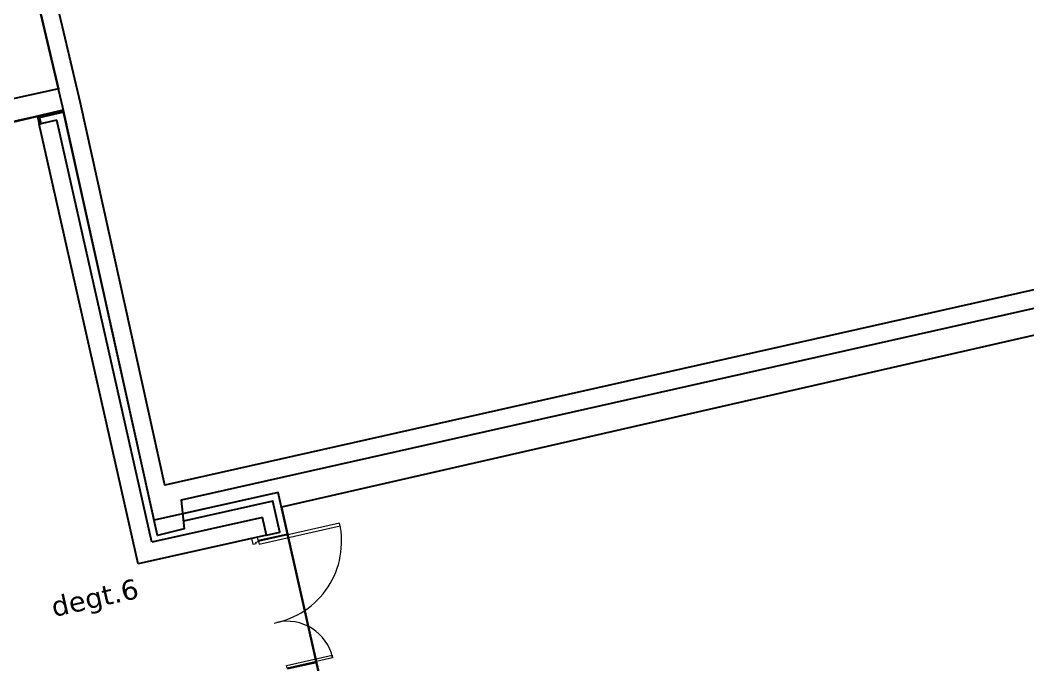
# Model space of a CAD drawing. Header units: metres. Extents: x 595893 to 596105, y 139631 to 139768.
# Drawn here: x 596021.96 to 596033.07, y 139709.54 to 139716.65 of the extents above; entities that cross this region are included whole.
import ezdxf

# ---------------------------------------------------------------- set-up
doc = ezdxf.new("R2010")
doc.units = ezdxf.units.M
doc.header["$MEASUREMENT"] = 0
doc.linetypes.add('01', pattern=[0.15, 0.1, -0.05])
doc.layers.add('01-MEN-CP-0.15', color=2, linetype='Continuous', lineweight=18)
for name, color, linetype in [('02-VU-CACHE-01-0.10', 133, '01'), ('06-TXT-DIVERS-0.20', 70, 'Continuous'), ('08-VU-0.08', 56, 'Continuous'), ('08-VU-0.13', 44, 'Continuous'), ('08-VU-0.20', 32, 'Continuous')]:
    doc.layers.add(name, color=color, linetype=linetype)
doc.styles.add('locaux 100', font='verdana.ttf', dxfattribs={"height": 0.22})

msp = doc.modelspace()

# ---------------------------------------------------------------- linework, layer by layer
at = {"layer": '01-MEN-CP-0.15', "color": 251, "true_color": 0x666666}
for points in [[(596025.485, 139711.103), (596024.592, 139710.902), (596024.599, 139710.873), (596025.491, 139711.073)], [(596024.581, 139710.951), (596024.513, 139710.935), (596024.527, 139710.872), (596024.566, 139710.881), (596024.563, 139710.895), (596024.592, 139710.902)], [(596025.408, 139709.62), (596024.906, 139709.507), (596024.899, 139709.536), (596025.402, 139709.649)]]:
    msp.add_lwpolyline(points, close=True, dxfattribs=at)
for centre, radius, start, end in [((596024.592, 139710.902), 0.915, 280.7959, 12.6748), ((596024.906, 139709.507), 0.515, 12.6748, 102.6748)]:
    msp.add_arc(centre, radius, start, end, dxfattribs=at)
at = {"layer": '02-VU-CACHE-01-0.10', "color": 251, "true_color": 0x666666}
msp.add_line((596025.23, 139709.569), (596024.912, 139710.984), dxfattribs=at)
at = {"layer": '08-VU-0.08', "color": 251, "true_color": 0x666666}
msp.add_line((596020.044, 139715.13), (596022.442, 139715.655), dxfattribs=at)
at = {"layer": '08-VU-0.13', "color": 251, "true_color": 0x666666}
msp.add_lwpolyline([(596024.679, 139710.973), (596024.825, 139711.006), (596024.748, 139711.347), (596023.764, 139711.126)], dxfattribs=at)
at = {"layer": '08-VU-0.20'}
for p, q in [((596022.369, 139715.547), (596022.173, 139715.503)), ((596023.264, 139710.654), (596022.173, 139715.503)), ((596023.415, 139710.893), (596022.369, 139715.547)), ((596024.635, 139711.168), (596023.415, 139710.893)), ((596024.679, 139710.973), (596024.635, 139711.168)), ((596024.679, 139710.973), (596023.264, 139710.654)), ((596025.23, 139709.569), (596024.912, 139710.984))]:
    msp.add_line(p, q, dxfattribs=at)
for points in [[(596048.428, 139738.18), (596048.38, 139738.46), (596048.664, 139738.46), (596053.474, 139717.82), (596053.089, 139717.715), (596053.036, 139717.946), (596023.739, 139711.357), (596023.773, 139711.041), (596023.477, 139710.968), (596022.432, 139715.687), (596019.894, 139726.44), (596018.764, 139731.616), (596019.051, 139731.685), (596019.162, 139731.392)], [(596048.564, 139738.006), (596053.183, 139718.184), (596023.559, 139711.522), (596022.627, 139715.732), (596020.089, 139726.484), (596019.067, 139731.165)], [(596022.387, 139715.892), (596019.988, 139715.367), (596020.044, 139715.13), (596013.908, 139713.699), (596011.393, 139724.385), (596019.894, 139726.44), (596022.387, 139715.892)], [(596022.439, 139715.655), (596022.154, 139715.591), (596022.173, 139715.503), (596022.193, 139715.508), (596022.178, 139715.576), (596022.443, 139715.636)]]:
    msp.add_lwpolyline(points, close=True, dxfattribs=at)
for points in [[(596024.59, 139710.912), (596024.912, 139710.984), (596024.809, 139711.443), (596023.755, 139711.206)], [(596025, 139709.087), (596025.322, 139709.16), (596025.23, 139709.569), (596024.908, 139709.497)]]:
    msp.add_lwpolyline(points, dxfattribs=at)
at = {"layer": 'Defpoints'}
for points in [[(596073.015, 139676.012), (596064.462, 139712.708), (596068.657, 139713.686), (596065.89, 139725.584), (596052.445, 139722.45), (596053.474, 139717.82), (596024.845, 139711.281), (596033.013, 139674.964), (596025.286, 139673.226), (596025.219, 139673.524), (596023.121, 139673.052), (596025.601, 139662.027), (596027.694, 139662.515), (596026.475, 139667.937), (596033.977, 139669.624), (596034.52, 139667.284)], [(596014.622, 139671.238), (596032.925, 139675.354), (596024.809, 139711.443), (596023.44, 139711.135), (596022.439, 139715.654), (596013.49, 139713.55), (596014.045, 139711.082), (596009.479, 139710.055), (596016.19, 139679.852), (596012.854, 139679.101)]]:
    msp.add_lwpolyline(points, close=True, dxfattribs=at)

# ---------------------------------------------------------------- texts
at = {"layer": '06-TXT-DIVERS-0.20', "color": 251, "true_color": 0x666666, "insert": (596022.793, 139710.252), "char_height": 0.22, "width": 2.37148, "attachment_point": 5, "rotation": 12.6748, "style": 'locaux 100'}
msp.add_mtext('degt.6', dxfattribs=at)

doc.saveas('drawing.dxf')
